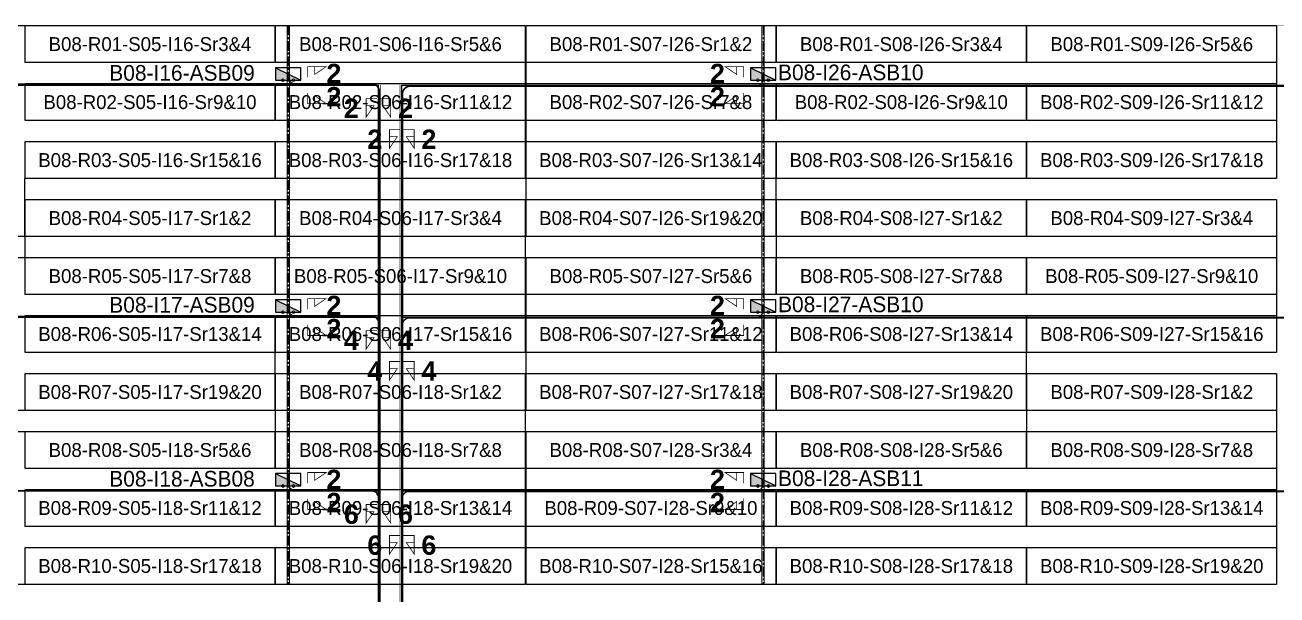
# Model space of a CAD drawing. Header units: metres. Extents: x 530797 to 531186, y 2675277 to 2675619.
# Drawn here: x 530926.7 to 531088.6, y 2675545.4 to 2675619.2 of the extents above; entities that cross this region are included whole.
import ezdxf
from ezdxf.enums import TextEntityAlignment as Align

# ---------------------------------------------------------------- set-up
doc = ezdxf.new("R2010")
doc.units = ezdxf.units.M
doc.linetypes.add('CENTER', pattern=[2, 1.25, -0.25, 0.25, -0.25])
doc.layers.add('Boundary-12.5 MW Block', color=6, linetype='Continuous', lineweight=9)
doc.layers.add('PILE', color=1, linetype='Continuous', lineweight=15)
for name, color, linetype in [('DC Trench BL-08', 40, 'Continuous'), ('E-Inverter Grouping', 2, 'Continuous'), ('Inverter Block-08', 7, 'Continuous'), ('LT Cable(AG) INV to LT Panel BL-08', 2, 'Continuous'), ('Messenger Wire Block-08 (Master Path)', 30, 'Continuous'), ('Messenger Wire Block-08 (MW Path)', 191, 'Continuous'), ('MMS Table Block-08', 8, 'Continuous'), ('Plan Line - DC BL-08', 40, 'Continuous'), ('Section Marking BL-08', 2, 'Continuous')]:
    doc.layers.add(name, color=color, linetype=linetype)
doc.styles.add('BoldTextStyle', font='arialbd.ttf')
doc.styles.get("Standard").update_dxf_attribs({"font": 'Adani Regular.ttf'})

# ---------------------------------------------------------------- blocks, each defined once
blk = doc.blocks.new('MMS Table (32.292 x 4.788)')
at = {"color": 0}
blk.add_lwpolyline([(0, -0.002), (0, 4.786), (32.292, 4.786), (32.292, -0.002)], close=True, dxfattribs=at)
at = {"color": 7}
blk.add_attdef('ID1', text='', height=1.8, dxfattribs=at).set_placement((16.146, 2.392), align=Align.MIDDLE_CENTER)
blk = doc.blocks.new('Inverter Block')
h = blk.add_hatch(color=0)
h.dxf.hatch_style = 1
h.paths.add_polyline_path([(-1.46, 2.27), (-1.46, 0.85), (1.46, 0.85)])
at = {"color": 0}
blk.add_lwpolyline([(1.46, 2.27), (-1.46, 2.27), (-1.46, 0.85), (1.46, 0.85)], close=True, dxfattribs=at)
blk.add_lwpolyline([(-1.46, 2.27), (1.46, 0.85)], dxfattribs=at)
at = {"layer": 'PILE'}
for centre in [(-0.61, 0.85), (0.61, 0.85)]:
    blk.add_circle(centre, 0.156, dxfattribs=at)
at = {"color": 7}
blk.add_attdef('ID', (-1.46, 3.01), '', height=1.8, dxfattribs=at)

msp = doc.modelspace()

# ---------------------------------------------------------------- linework, layer by layer
at = {"layer": 'Boundary-12.5 MW Block', "const_width": 0.05}
msp.add_lwpolyline([(530797.14, 2675619.08), (531185.74, 2675619.08), (531185.74, 2675276.79), (530797.14, 2675276.79)], close=True, dxfattribs=at)
at = {"layer": 'DC Trench BL-08', "color": 40, "const_width": 0.15}
for points in [[(530960.88, 2675619.08), (530960.58, 2675619.08), (530960.58, 2675546.79), (530960.88, 2675546.79)], [(530960.88, 2675619.08), (530960.58, 2675619.08), (530960.58, 2675546.79), (530960.88, 2675546.79)], [(531022.29, 2675619.08), (531021.99, 2675619.08), (531021.99, 2675546.79), (531022.29, 2675546.79)], [(531022.29, 2675619.08), (531021.99, 2675619.08), (531021.99, 2675546.79), (531022.29, 2675546.79)]]:
    msp.add_lwpolyline(points, close=True, dxfattribs=at)
at = {"layer": 'E-Inverter Grouping', "color": 3}
for points in [[(530991.39, 2675619.08), (530991.39, 2675599.29), (530926.6, 2675599.29), (530926.6, 2675591.79), (530894.31, 2675591.79), (530894.31, 2675619.08)], [(531088.56, 2675619.08), (531088.56, 2675599.29), (531023.78, 2675599.29), (531023.78, 2675591.79), (530991.49, 2675591.79), (530991.49, 2675619.08)], [(530991.39, 2675596.58), (530991.39, 2675576.79), (530959, 2675576.79), (530959, 2675569.29), (530894.31, 2675569.29), (530894.31, 2675589.08), (530926.7, 2675589.08), (530926.7, 2675596.58)], [(531088.56, 2675596.58), (531088.56, 2675576.79), (531056.17, 2675576.79), (531056.17, 2675569.29), (530991.49, 2675569.29), (530991.49, 2675589.08), (531023.88, 2675589.08), (531023.88, 2675596.58)], [(530991.39, 2675546.79), (530894.31, 2675546.79), (530894.31, 2675566.58), (530959.1, 2675566.58), (530959.1, 2675574.08), (530991.39, 2675574.08)], [(531088.56, 2675546.79), (530991.49, 2675546.79), (530991.49, 2675566.58), (531056.27, 2675566.58), (531056.27, 2675574.08), (531088.56, 2675574.08)]]:
    msp.add_lwpolyline(points, close=True, dxfattribs=at)
at = {"layer": 'LT Cable(AG) INV to LT Panel BL-08'}
for points in [[(530982.14, 2675494.34), (530981.44, 2675494.34, -0.16372), (530980.89, 2675494.53), (530979.46, 2675495.61, 0.103275), (530979.1, 2675495.69), (530973.35, 2675495.69, -0.414214), (530972.45, 2675496.59), (530972.45, 2675507.87, -0.021393), (530972.46, 2675507.95), (530972.5, 2675508.46, 0.021393), (530972.5, 2675508.53), (530972.5, 2675610.59, 0.414214), (530971.6, 2675611.49), (530864.46, 2675611.49, -0.414214), (530863.56, 2675612.39), (530863.56, 2675612.73)], [(530982.14, 2675494.37), (530981.45, 2675494.37, -0.163572), (530980.9, 2675494.55), (530979.47, 2675495.64, 0.103275), (530979.11, 2675495.71), (530973.38, 2675495.71, -0.414214), (530972.48, 2675496.61), (530972.48, 2675507.87, -0.021393), (530972.48, 2675507.95), (530972.53, 2675508.45, 0.021393), (530972.53, 2675508.53), (530972.53, 2675610.62, 0.414214), (530971.63, 2675611.52), (530961.63, 2675611.52, -0.414214), (530960.73, 2675612.42), (530960.73, 2675612.73)], [(530982.14, 2675494.29), (530981.42, 2675494.29, -0.164019), (530980.88, 2675494.48), (530979.45, 2675495.56, 0.103275), (530979.09, 2675495.64), (530973.3, 2675495.64, -0.414214), (530972.4, 2675496.54), (530972.4, 2675507.88, -0.021393), (530972.41, 2675507.95), (530972.45, 2675508.46, 0.021393), (530972.45, 2675508.54), (530972.45, 2675580.54, 0.414214), (530971.55, 2675581.44), (530864.46, 2675581.44, -0.414214), (530863.56, 2675582.34), (530863.56, 2675582.73)], [(530982.14, 2675494.32), (530981.43, 2675494.32, -0.163869), (530980.89, 2675494.5), (530979.46, 2675495.59, 0.103275), (530979.1, 2675495.66), (530973.33, 2675495.66, -0.414214), (530972.43, 2675496.56), (530972.43, 2675507.87, -0.021393), (530972.43, 2675507.95), (530972.48, 2675508.46, 0.021393), (530972.48, 2675508.53), (530972.48, 2675580.57, 0.414214), (530971.58, 2675581.47), (530961.63, 2675581.47, -0.414214), (530960.73, 2675582.37), (530960.73, 2675582.73)], [(530984.14, 2675494.24), (530981.41, 2675494.24, -0.16432), (530980.87, 2675494.43), (530979.44, 2675495.51, 0.103275), (530979.08, 2675495.59), (530973.25, 2675495.59, -0.414214), (530972.35, 2675496.49), (530972.35, 2675507.88, -0.021393), (530972.36, 2675507.95), (530972.4, 2675508.46, 0.021393), (530972.4, 2675508.54), (530972.4, 2675557.99, 0.414214), (530971.5, 2675558.89), (530864.46, 2675558.89, -0.414214), (530863.56, 2675559.79), (530863.56, 2675560.23)], [(530984.14, 2675494.27), (530981.42, 2675494.27, -0.164169), (530980.87, 2675494.45), (530979.45, 2675495.54, 0.103275), (530979.09, 2675495.61), (530973.28, 2675495.61, -0.414214), (530972.38, 2675496.51), (530972.38, 2675507.88, -0.021393), (530972.38, 2675507.95), (530972.43, 2675508.46, 0.021393), (530972.43, 2675508.54), (530972.43, 2675558.02, 0.414214), (530971.53, 2675558.92), (530961.63, 2675558.92, -0.414214), (530960.73, 2675559.82), (530960.73, 2675560.23)]]:
    msp.add_lwpolyline(points, format="xyb", dxfattribs=at)
at = {"layer": 'LT Cable(AG) INV to LT Panel BL-08', "color": 5}
for points in [[(530987.18, 2675494.94), (530983.69, 2675494.94, -0.414214), (530982.79, 2675495.84), (530982.79, 2675498.89, 0.214019), (530982.49, 2675499.56), (530975.78, 2675505.54, -0.214019), (530975.47, 2675506.21), (530975.47, 2675507.86, -0.0289), (530975.48, 2675507.96), (530975.54, 2675508.44, 0.0289), (530975.54, 2675508.54), (530975.54, 2675610.35, -0.414214), (530976.44, 2675611.25), (531021.24, 2675611.25, 0.414214), (531022.14, 2675612.15), (531022.14, 2675612.73)], [(530987.18, 2675494.96), (530983.72, 2675494.96, -0.414214), (530982.82, 2675495.86), (530982.82, 2675498.9, 0.214019), (530982.51, 2675499.57), (530975.8, 2675505.55, -0.214019), (530975.5, 2675506.22), (530975.5, 2675507.86, -0.0289), (530975.5, 2675507.96), (530975.56, 2675508.44, 0.0289), (530975.57, 2675508.54), (530975.57, 2675610.33, -0.414214), (530976.47, 2675611.23), (531118.42, 2675611.23, 0.414214), (531119.32, 2675612.13), (531119.32, 2675612.73)], [(530987.18, 2675494.89), (530983.64, 2675494.89, -0.414214), (530982.74, 2675495.79), (530982.74, 2675498.87, 0.214019), (530982.44, 2675499.54), (530975.73, 2675505.52, -0.214019), (530975.42, 2675506.19), (530975.42, 2675507.86, -0.0289), (530975.43, 2675507.96), (530975.49, 2675508.44, 0.0289), (530975.49, 2675508.55), (530975.49, 2675580.4, -0.414214), (530976.39, 2675581.3), (531021.24, 2675581.3, 0.414214), (531022.14, 2675582.2), (531022.14, 2675582.73)], [(530987.18, 2675494.91), (530983.67, 2675494.91, -0.414214), (530982.77, 2675495.81), (530982.77, 2675498.88, 0.214019), (530982.46, 2675499.55), (530975.75, 2675505.53, -0.214019), (530975.45, 2675506.2), (530975.45, 2675507.86, -0.0289), (530975.45, 2675507.96), (530975.51, 2675508.44, 0.0289), (530975.52, 2675508.55), (530975.52, 2675580.38, -0.414214), (530976.42, 2675581.28), (531118.42, 2675581.28, 0.414214), (531119.32, 2675582.18), (531119.32, 2675582.73)], [(530985.24, 2675494.84), (530983.59, 2675494.84, -0.414214), (530982.69, 2675495.74), (530982.69, 2675498.85, 0.214019), (530982.39, 2675499.52), (530975.68, 2675505.5, -0.214019), (530975.37, 2675506.17), (530975.37, 2675507.86, -0.0289), (530975.38, 2675507.97), (530975.44, 2675508.45, 0.0289), (530975.44, 2675508.55), (530975.44, 2675557.95, -0.414214), (530976.34, 2675558.85), (531021.24, 2675558.85, 0.414214), (531022.14, 2675559.75), (531022.14, 2675560.23)], [(530985.24, 2675494.86), (530983.62, 2675494.86, -0.414214), (530982.72, 2675495.76), (530982.72, 2675498.86, 0.214019), (530982.41, 2675499.53), (530975.7, 2675505.51, -0.214019), (530975.4, 2675506.18), (530975.4, 2675507.86, -0.0289), (530975.4, 2675507.97), (530975.46, 2675508.44, 0.0289), (530975.47, 2675508.55), (530975.47, 2675557.93, -0.414214), (530976.37, 2675558.83), (531118.42, 2675558.83, 0.414214), (531119.32, 2675559.73), (531119.32, 2675560.23)]]:
    msp.add_lwpolyline(points, format="xyb", dxfattribs=at)
at = {"layer": 'Messenger Wire Block-08 (Master Path)'}
for points in [[(530861.92, 2675611.38), (530972.39, 2675611.38)], [(530972.39, 2675508.5), (530972.39, 2675611.38)], [(530975.42, 2675508.5), (530975.42, 2675611.38)], [(530975.42, 2675611.38), (531120.96, 2675611.38)], [(530861.92, 2675581.38), (530972.39, 2675581.38)], [(530975.42, 2675581.38), (531120.96, 2675581.38)], [(530861.92, 2675558.88), (530972.39, 2675558.88)], [(530975.42, 2675558.88), (531120.96, 2675558.88)]]:
    msp.add_lwpolyline(points, dxfattribs=at)
at = {"layer": 'Messenger Wire Block-08 (MW Path)', "const_width": 0.1}
for points in [[(530861.92, 2675611.38), (530972.39, 2675611.38)], [(530972.64, 2675508.5), (530972.64, 2675611.38)], [(530975.17, 2675508.5), (530975.17, 2675611.38)], [(530975.42, 2675611.38), (531120.96, 2675611.38)], [(530861.92, 2675581.38), (530972.39, 2675581.38)], [(530975.42, 2675581.38), (531120.96, 2675581.38)], [(530861.92, 2675558.88), (530972.39, 2675558.88)], [(530975.42, 2675558.88), (531120.96, 2675558.88)]]:
    msp.add_lwpolyline(points, dxfattribs=at)
at = {"layer": 'Plan Line - DC BL-08', "color": 6, "linetype": 'CENTER'}
for points in [[(530960.73, 2675619.08), (530960.73, 2675546.79)], [(531022.14, 2675619.08), (531022.14, 2675546.79)]]:
    msp.add_lwpolyline(points, dxfattribs=at)
at = {"layer": 'Section Marking BL-08', "color": 94, "lineweight": 35, "true_color": 0x00a500, "const_width": 0.1}
for points in [[(530963.23, 2675612.38), (530963.23, 2675613.77), (530965.63, 2675613.77), (530964.15, 2675612.76), (530964.15, 2675613.77)], [(531019.64, 2675612.38), (531019.64, 2675613.77), (531017.24, 2675613.77), (531018.72, 2675612.76), (531018.72, 2675613.77)], [(530963.23, 2675610.38), (530963.23, 2675608.99), (530965.63, 2675608.99), (530964.15, 2675610), (530964.15, 2675608.99)], [(530972.19, 2675609.63), (530970.8, 2675609.63), (530970.8, 2675607.23), (530971.81, 2675608.71), (530970.8, 2675608.71)], [(530972.59, 2675609.63), (530973.98, 2675609.63), (530973.98, 2675607.23), (530972.97, 2675608.71), (530973.98, 2675608.71)], [(531019.64, 2675610.38), (531019.64, 2675608.99), (531017.24, 2675608.99), (531018.72, 2675610), (531018.72, 2675608.99)], [(530975.22, 2675605.63), (530973.83, 2675605.63), (530973.83, 2675603.23), (530974.84, 2675604.71), (530973.83, 2675604.71)], [(530975.62, 2675605.63), (530977.01, 2675605.63), (530977.01, 2675603.23), (530976, 2675604.71), (530977.01, 2675604.71)], [(530963.23, 2675582.38), (530963.23, 2675583.77), (530965.63, 2675583.77), (530964.15, 2675582.76), (530964.15, 2675583.77)], [(531019.64, 2675582.38), (531019.64, 2675583.77), (531017.24, 2675583.77), (531018.72, 2675582.76), (531018.72, 2675583.77)], [(530963.23, 2675580.38), (530963.23, 2675578.99), (530965.63, 2675578.99), (530964.15, 2675580), (530964.15, 2675578.99)], [(531019.64, 2675580.38), (531019.64, 2675578.99), (531017.24, 2675578.99), (531018.72, 2675580), (531018.72, 2675578.99)], [(530972.19, 2675579.63), (530970.8, 2675579.63), (530970.8, 2675577.23), (530971.81, 2675578.71), (530970.8, 2675578.71)], [(530972.59, 2675579.63), (530973.98, 2675579.63), (530973.98, 2675577.23), (530972.97, 2675578.71), (530973.98, 2675578.71)], [(530975.22, 2675575.63), (530973.83, 2675575.63), (530973.83, 2675573.23), (530974.84, 2675574.71), (530973.83, 2675574.71)], [(530975.62, 2675575.63), (530977.01, 2675575.63), (530977.01, 2675573.23), (530976, 2675574.71), (530977.01, 2675574.71)], [(530963.23, 2675559.88), (530963.23, 2675561.27), (530965.63, 2675561.27), (530964.15, 2675560.26), (530964.15, 2675561.27)], [(531019.64, 2675559.88), (531019.64, 2675561.27), (531017.24, 2675561.27), (531018.72, 2675560.26), (531018.72, 2675561.27)], [(530963.23, 2675557.88), (530963.23, 2675556.49), (530965.63, 2675556.49), (530964.15, 2675557.5), (530964.15, 2675556.49)], [(531019.64, 2675557.88), (531019.64, 2675556.49), (531017.24, 2675556.49), (531018.72, 2675557.5), (531018.72, 2675556.49)], [(530972.19, 2675557.13), (530970.8, 2675557.13), (530970.8, 2675554.73), (530971.81, 2675556.21), (530970.8, 2675556.21)], [(530972.59, 2675557.13), (530973.98, 2675557.13), (530973.98, 2675554.73), (530972.97, 2675556.21), (530973.98, 2675556.21)], [(530975.22, 2675553.13), (530973.83, 2675553.13), (530973.83, 2675550.73), (530974.84, 2675552.21), (530973.83, 2675552.21)], [(530975.62, 2675553.13), (530977.01, 2675553.13), (530977.01, 2675550.73), (530976, 2675552.21), (530977.01, 2675552.21)]]:
    msp.add_lwpolyline(points, dxfattribs=at)

# ---------------------------------------------------------------- block references
at = {"layer": 'Inverter Block-08'}
ref = msp.add_blockref('Inverter Block', (530960.73, 2675611.07), dxfattribs=dict(at, xscale=1.124999999976148, yscale=1.124999999976148, zscale=1.124999999976148))
ref.add_attrib('ID', 'B08-I16-ASB09', (530937.58, 2675611.95), dxfattribs={"layer": '0', "color": 7, "height": 2.025})
ref = msp.add_blockref('Inverter Block', (531022.14, 2675611.07), dxfattribs=dict(at, xscale=1.124999999976148, yscale=1.124999999976148, zscale=1.124999999976148))
ref.add_attrib('ID', 'B08-I26-ASB10', (531024.08, 2675612.01), dxfattribs={"layer": '0', "color": 7, "height": 2.025})
ref = msp.add_blockref('Inverter Block', (530960.73, 2675581.07), dxfattribs=dict(at, xscale=1.124999999976148, yscale=1.124999999976148, zscale=1.124999999976148))
ref.add_attrib('ID', 'B08-I17-ASB09', (530937.58, 2675581.95), dxfattribs={"layer": '0', "color": 7, "height": 2.025})
ref = msp.add_blockref('Inverter Block', (531022.14, 2675581.07), dxfattribs=dict(at, xscale=1.124999999976148, yscale=1.124999999976148, zscale=1.124999999976148))
ref.add_attrib('ID', 'B08-I27-ASB10', (531024.08, 2675582.01), dxfattribs={"layer": '0', "color": 7, "height": 2.025})
ref = msp.add_blockref('Inverter Block', (530960.73, 2675558.57), dxfattribs=dict(at, xscale=1.124999999976148, yscale=1.124999999976148, zscale=1.124999999976148))
ref.add_attrib('ID', 'B08-I18-ASB08', (530937.58, 2675559.45), dxfattribs={"layer": '0', "color": 7, "height": 2.025})
ref = msp.add_blockref('Inverter Block', (531022.14, 2675558.57), dxfattribs=dict(at, xscale=1.124999999976148, yscale=1.124999999976148, zscale=1.124999999976148))
ref.add_attrib('ID', 'B08-I28-ASB11', (531024.08, 2675559.51), dxfattribs={"layer": '0', "color": 7, "height": 2.025})
at = {"layer": 'MMS Table Block-08'}
for p, values in [((530926.7, 2675614.29), {'ID1': 'B08-R01-S05-I16-Sr3&4'}), ((530959.1, 2675614.29), {'ID1': 'B08-R01-S06-I16-Sr5&6'}), ((530991.49, 2675614.29), {'ID1': 'B08-R01-S07-I26-Sr1&2'}), ((531023.88, 2675614.29), {'ID1': 'B08-R01-S08-I26-Sr3&4'}), ((531056.27, 2675614.29), {'ID1': 'B08-R01-S09-I26-Sr5&6'}), ((530926.7, 2675606.79), {'ID1': 'B08-R02-S05-I16-Sr9&10'}), ((530959.1, 2675606.79), {'ID1': 'B08-R02-S06-I16-Sr11&12'}), ((530991.49, 2675606.79), {'ID1': 'B08-R02-S07-I26-Sr7&8'}), ((531023.88, 2675606.79), {'ID1': 'B08-R02-S08-I26-Sr9&10'}), ((531056.27, 2675606.79), {'ID1': 'B08-R02-S09-I26-Sr11&12'}), ((530926.7, 2675599.29), {'ID1': 'B08-R03-S05-I16-Sr15&16'}), ((530959.1, 2675599.29), {'ID1': 'B08-R03-S06-I16-Sr17&18'}), ((530991.49, 2675599.29), {'ID1': 'B08-R03-S07-I26-Sr13&14'}), ((531023.88, 2675599.29), {'ID1': 'B08-R03-S08-I26-Sr15&16'}), ((531056.27, 2675599.29), {'ID1': 'B08-R03-S09-I26-Sr17&18'}), ((530926.7, 2675591.79), {'ID1': 'B08-R04-S05-I17-Sr1&2'}), ((530959.1, 2675591.79), {'ID1': 'B08-R04-S06-I17-Sr3&4'}), ((530991.49, 2675591.79), {'ID1': 'B08-R04-S07-I26-Sr19&20'}), ((531023.88, 2675591.79), {'ID1': 'B08-R04-S08-I27-Sr1&2'}), ((531056.27, 2675591.79), {'ID1': 'B08-R04-S09-I27-Sr3&4'}), ((530926.7, 2675584.29), {'ID1': 'B08-R05-S05-I17-Sr7&8'}), ((530959.1, 2675584.29), {'ID1': 'B08-R05-S06-I17-Sr9&10'}), ((530991.49, 2675584.29), {'ID1': 'B08-R05-S07-I27-Sr5&6'}), ((531023.88, 2675584.29), {'ID1': 'B08-R05-S08-I27-Sr7&8'}), ((531056.27, 2675584.29), {'ID1': 'B08-R05-S09-I27-Sr9&10'}), ((530926.7, 2675576.79), {'ID1': 'B08-R06-S05-I17-Sr13&14'}), ((530959.1, 2675576.79), {'ID1': 'B08-R06-S06-I17-Sr15&16'}), ((530991.49, 2675576.79), {'ID1': 'B08-R06-S07-I27-Sr11&12'}), ((531023.88, 2675576.79), {'ID1': 'B08-R06-S08-I27-Sr13&14'}), ((531056.27, 2675576.79), {'ID1': 'B08-R06-S09-I27-Sr15&16'}), ((530926.7, 2675569.29), {'ID1': 'B08-R07-S05-I17-Sr19&20'}), ((530959.1, 2675569.29), {'ID1': 'B08-R07-S06-I18-Sr1&2'}), ((530991.49, 2675569.29), {'ID1': 'B08-R07-S07-I27-Sr17&18'}), ((531023.88, 2675569.29), {'ID1': 'B08-R07-S08-I27-Sr19&20'}), ((531056.27, 2675569.29), {'ID1': 'B08-R07-S09-I28-Sr1&2'}), ((530926.7, 2675561.79), {'ID1': 'B08-R08-S05-I18-Sr5&6'}), ((530959.1, 2675561.79), {'ID1': 'B08-R08-S06-I18-Sr7&8'}), ((530991.49, 2675561.79), {'ID1': 'B08-R08-S07-I28-Sr3&4'}), ((531023.88, 2675561.79), {'ID1': 'B08-R08-S08-I28-Sr5&6'}), ((531056.27, 2675561.79), {'ID1': 'B08-R08-S09-I28-Sr7&8'}), ((530926.7, 2675554.29), {'ID1': 'B08-R09-S05-I18-Sr11&12'}), ((530959.1, 2675554.29), {'ID1': 'B08-R09-S06-I18-Sr13&14'}), ((530991.49, 2675554.29), {'ID1': 'B08-R09-S07-I28-Sr9&10'}), ((531023.88, 2675554.29), {'ID1': 'B08-R09-S08-I28-Sr11&12'}), ((531056.27, 2675554.29), {'ID1': 'B08-R09-S09-I28-Sr13&14'}), ((530926.7, 2675546.79), {'ID1': 'B08-R10-S05-I18-Sr17&18'}), ((530959.1, 2675546.79), {'ID1': 'B08-R10-S06-I18-Sr19&20'}), ((530991.49, 2675546.79), {'ID1': 'B08-R10-S07-I28-Sr15&16'}), ((531023.88, 2675546.79), {'ID1': 'B08-R10-S08-I28-Sr17&18'}), ((531056.27, 2675546.79), {'ID1': 'B08-R10-S09-I28-Sr19&20'})]:
    msp.add_blockref('MMS Table (32.292 x 4.788)', p, dxfattribs=at).add_auto_attribs(values)

# ---------------------------------------------------------------- texts
at = {"layer": 'Section Marking BL-08', "color": 94, "true_color": 0x00a500, "style": 'BoldTextStyle'}
for s, p in [('2', (530966.63, 2675612.88)), ('2', (531016.24, 2675612.88)), ('2', (530966.63, 2675609.88)), ('2', (531016.24, 2675609.88)), ('2', (530968.89, 2675608.38)), ('2', (530975.89, 2675608.38)), ('2', (530971.92, 2675604.38)), ('2', (530978.92, 2675604.38)), ('2', (530966.63, 2675582.88)), ('2', (531016.24, 2675582.88)), ('2', (530966.63, 2675579.88)), ('2', (531016.24, 2675579.88)), ('4', (530968.89, 2675578.38)), ('4', (530975.89, 2675578.38)), ('4', (530971.92, 2675574.38)), ('4', (530978.92, 2675574.38)), ('2', (530966.63, 2675560.38)), ('2', (531016.24, 2675560.38)), ('2', (530966.63, 2675557.38)), ('2', (531016.24, 2675557.38)), ('6', (530968.89, 2675555.88)), ('6', (530975.89, 2675555.88)), ('6', (530971.92, 2675551.88)), ('6', (530978.92, 2675551.88))]:
    msp.add_text(s, height=2.5, dxfattribs=at).set_placement(p, align=Align.MIDDLE_CENTER)

doc.saveas('drawing.dxf')
